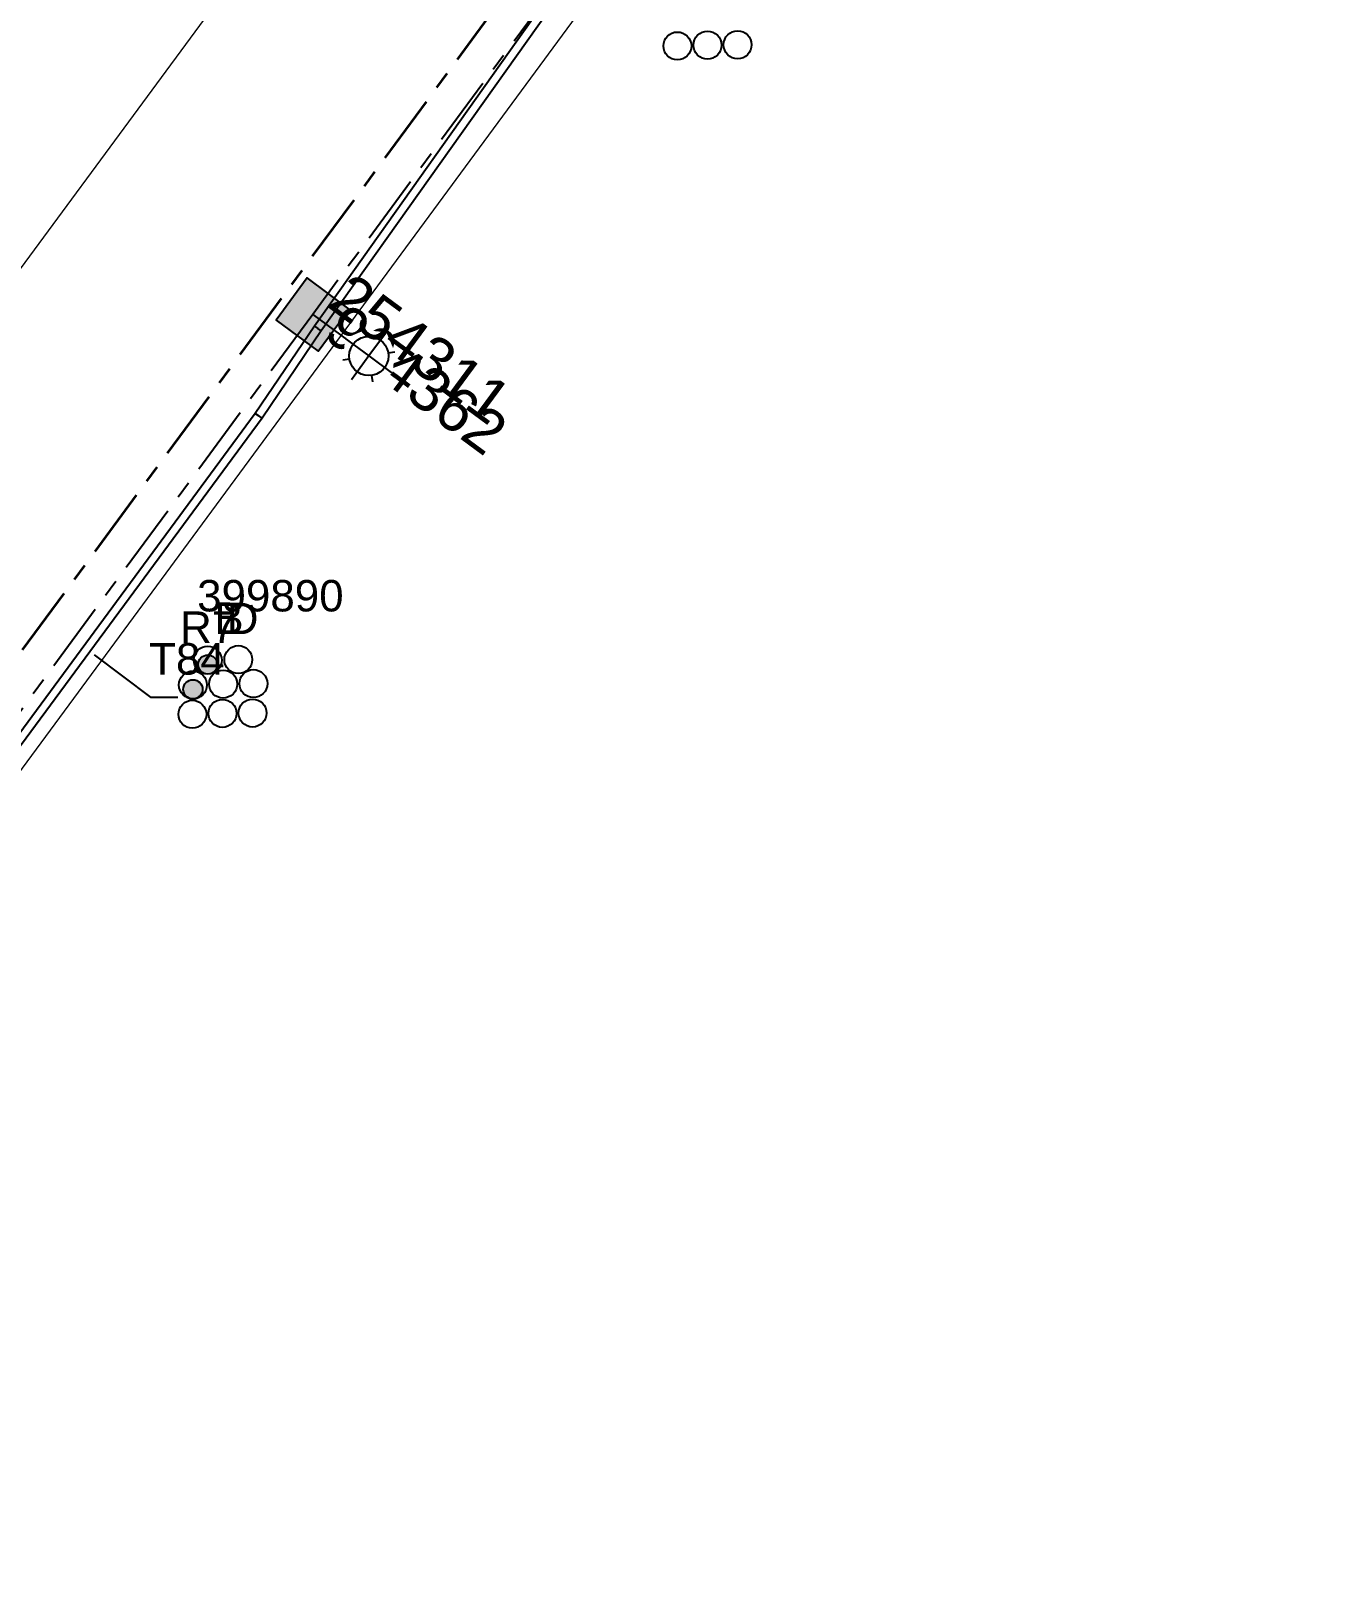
# Model space of a CAD drawing. Header units: metres. Extents: x 244561 to 254068, y 6159332 to 6162744.
# Drawn here: x 251687.1 to 251760.8, y 6161987.7 to 6162075.8 of the extents above; entities that cross this region are included whole.
import ezdxf
from ezdxf.enums import TextEntityAlignment as Align

# ---------------------------------------------------------------- set-up
doc = ezdxf.new("R2010")
doc.units = ezdxf.units.M
doc.linetypes.add('Cable Exist UG', pattern=[7, 4, -1, 1, -1])
doc.layers.get('0').update_dxf_attribs({"color": 6})
for name, color, linetype, lineweight in [('_User_LV_Exist', 5, 'Continuous', 35), ('Cadastre Developer_SP_NEW', 92, 'Continuous', 15), ('Cadastre Land Parcels_SP_EXT', 118, 'Continuous', 15), ('Mains_LV_EXT', 163, 'Continuous', 25), ('Mains_LV_SL_EXT', 135, 'Continuous', 25)]:
    doc.layers.add(name, color=color, linetype=linetype, lineweight=lineweight)
for name, color, linetype in [('Duct_SP_EXT', 30, 'Continuous'), ('Equip_SP_SL_EXT', 7, 'Continuous'), ('SupportsUG_SP_LV_SL_EXT', 7, 'Continuous')]:
    doc.layers.add(name, color=color, linetype=linetype)
doc.styles.add('COLUMN_LABEL', font='arial.ttf', dxfattribs={"height": 2})
doc.styles.add('iecARIAL', font='arial.ttf', dxfattribs={"height": 2})
doc.styles.add('POLE_LABEL', font='arial.ttf', dxfattribs={"height": 2})
doc.styles.add('SL_LABEL', font='arial.ttf', dxfattribs={"height": 2})
doc.styles.get("Standard").update_dxf_attribs({"font": 'arial.ttf'})

# ---------------------------------------------------------------- blocks, each defined once
blk = doc.blocks.new('COLUMN_EXT')
blk.add_hatch(color=256).paths.add_polyline_path([(1.5, -1.5), (1.5, 1.5), (-1.5, 1.5), (-1.5, -1.5)])
blk.add_lwpolyline([(1.5, 1.5), (-1.5, 1.5), (-1.5, -1.5), (1.5, -1.5)], close=True)
at = {"flags": 9}
for tag, p in [('SUBURB', (-1.813, 1.8)), ('NOTES', (-1.813, 2)), ('STREETNAME', (-1.813, 1.6)), ('LOCATION', (-1.813, 1.4)), ('LEGEND', (-1.813, 1.2)), ('USAGE', (-1.813, 1)), ('STATE', (-1.813, 0.8)), ('COLUMN_TYPE', (-1.813, 0.4)), ('OWNED_BY', (-1.813, 0.6))]:
    blk.add_attdef(tag, text='', height=0.2, rotation=180, dxfattribs=at).set_placement(p, align=Align.MIDDLE_LEFT)
at = {"flags": 1}
blk.add_attdef('Z', (-1.813, 2.351), '', height=0.2, rotation=180, dxfattribs=at)
at = {"flags": 9}
for tag, style, p in [('STRUCTURE_PLANT_NUMBER', 'POLE_LABEL', (-1.813, -0.031)), ('STREET_CODE', 'COLUMN_LABEL', (-1.813, 0.2))]:
    blk.add_attdef(tag, text='', height=0.2, rotation=180, dxfattribs=dict(at, style=style)).set_placement(p, align=Align.MIDDLE_LEFT)
at = {"style": 'COLUMN_LABEL', "width": 0.9, "flags": 8}
blk.add_attdef('ASSET_NUM', text='', height=2, rotation=270, dxfattribs=at).set_placement((2, -4), align=Align.MIDDLE_LEFT)
blk = doc.blocks.new('DUCT_EXT')
blk.add_circle((0, 0.8), 0.8)
at = {"flags": 1}
blk.add_attdef('Z', (0, 0), '', height=0.2, dxfattribs=at)
at = {"flags": 9}
for tag, p in [('DUCT_CODE', (0, 0)), ('XSECT_TYPE', (0, -0.2)), ('STATE', (0, -0.6)), ('FB_REFERENCE', (0, -0.4)), ('NOTES', (0, -0.8))]:
    blk.add_attdef(tag, text='', height=0.2, dxfattribs=at).set_placement(p, align=Align.MIDDLE_LEFT)
blk = doc.blocks.new('SL_LANTERN_EXT')
at = {"flags": 9}
for tag, p in [('LRATECODE', (-7.4, 0)), ('LOUTREACHVOCAB', (-7.2, 0)), ('LOUTREACH', (-7, 0)), ('LANTNUMBER', (-6.6, 0)), ('LNEW', (-6.4, 0)), ('LMASTVOCAB', (-6.2, 0)), ('LMAST', (-6, 0)), ('LLAMPVOCAB', (-5.8, 0)), ('LLAMP', (-5.6, 0)), ('LEXIST', (-5.4, 0)), ('LCHARGE3PERCENT', (-5.2, 0)), ('LCHARGE3', (-5, 0)), ('LCHARGE2PERCENT', (-4.8, 0)), ('LCHARGE2', (-4.6, 0)), ('LCHARGE1PERCENT', (-4.4, 0)), ('LCHARGE1', (-4.2, 0)), ('LCATEGORY', (-4, 0)), ('LBRACKETVOCAB', (-3.8, 0)), ('LBRACKET', (-3.6, 0)), ('LKINGHEIGHT', (-3.4, 0)), ('CREPLACE', (-3.2, 0)), ('CREMOVE', (-3, 0)), ('CNUMBER', (-2.8, 0)), ('CNEW', (-2.6, 0)), ('CEXIST', (-2.4, 0)), ('USAGE', (-2.2, 0)), ('STATE', (-2, 0)), ('OWNED_BY', (-1.8, 0)), ('ORIENTATION', (-1.6, 0)), ('OPERATING_VOLTAGE', (-1.4, 0)), ('NO_PHASES', (-1.2, 0)), ('LANTERN_TYPE', (-1, 0)), ('LANTERN_PURPOSE', (-0.8, 0)), ('CONTROL_TYPE', (-0.6, 0)), ('CONSTRUCTED_VOLTAGE', (-0.4, 0))]:
    blk.add_attdef(tag, text='', height=0.001, rotation=270, dxfattribs=at).set_placement(p, align=Align.MIDDLE_LEFT)
at = {"style": 'SL_LABEL', "flags": 9}
blk.add_attdef('STREET_CODE', text='', height=0.001, rotation=270, dxfattribs=at).set_placement((0.001, 0), align=Align.MIDDLE_LEFT)
at = {"flags": 1}
blk.add_attdef('Z', (0, 0), '', height=0.001, rotation=270, dxfattribs=at)
at = {"width": 0.9}
blk.add_attdef('LNUMBER', text='', height=1, dxfattribs=at).set_placement((7, -1), align=Align.MIDDLE_LEFT)
at = {"flags": 9}
for tag, p in [('LREMOVE', (0, -7.6)), ('LREPLACE', (0, -7.8)), ('LTYPE', (0, -8)), ('LTYPEVOCAB', (0, -8.2)), ('LEGEND', (0, -8.4)), ('SUBURB', (0, -8.6)), ('STREETNAME', (0, -8.8)), ('LOCATION', (0, -9)), ('NOTES', (0, -9.2)), ('MAINTAINED_BY', (0, -9.863))]:
    blk.add_attdef(tag, text='', height=0.001, dxfattribs=at).set_placement(p, align=Align.MIDDLE_LEFT)
blk.add_attdef('OPERATED_BY', (0, -9.607), '', height=0.001, dxfattribs=at)
blk.add_wipeout([(5.688, 0), (5.061, -1.061), (4, -1.688), (2.939, -1.061), (2.313, 0), (2.939, 1.061), (4, 1.687), (5.061, 1.061)])
for p, q in [((2.939, 1.061), (3.205, 0.795)), ((4, 1.687), (4, 0)), ((5.061, 1.061), (4.795, 0.795)), ((0, 0), (4, 0)), ((2.939, -1.061), (3.205, -0.795)), ((4, 0), (5.688, 0)), ((4, 0), (4, -1.688)), ((5.061, -1.061), (4.795, -0.795))]:
    blk.add_line(p, q)
blk.add_circle((4, 0), 1.125)
blk = doc.blocks.new('CABLE_LARGE_EXT')
h = blk.add_hatch(color=256)
edge = h.paths.add_edge_path()
edge.add_arc((0, 0.55), 0.55, 0, 360)
blk.add_circle((0, 0.55), 0.55)
at = {"flags": 1}
blk.add_attdef('Z', (0, 0), '', height=0.2, dxfattribs=at)
at = {"flags": 9}
for tag, p in [('COND_CODE', (0, 0)), ('XSECT_SIZE', (0, -0.6)), ('STATE', (0, -0.4)), ('FB_REFERENCE', (0, -0.2)), ('NOTES', (0, -0.8))]:
    blk.add_attdef(tag, text='', height=0.2, dxfattribs=at).set_placement(p, align=Align.MIDDLE_LEFT)

msp = doc.modelspace()

# ---------------------------------------------------------------- linework, layer by layer
at = {"layer": 'Cadastre Developer_SP_NEW', "linetype": 'Continuous'}
msp.add_lwpolyline([(251682.1324, 6162056.272), (251697.8243, 6162077.57), (251697.8243, 6162077.57), (251667.8766, 6162090.6145)], dxfattribs=at)
at = {"layer": 'Cadastre Land Parcels_SP_EXT', "linetype": 'Continuous'}
msp.add_lwpolyline([(251770.5469, 6161962.1909), (251807.1937, 6162110.6329), (251749.5374, 6162118.9329), (251746.094, 6162114.3611), (251649.5335, 6161983.2975), (251679.8184, 6161961.4405), (251747.8861, 6161953.3256), (251770.5469, 6161962.1909)], close=True, dxfattribs=at)
msp.add_lwpolyline([(251682.1324, 6162056.272), (251697.8243, 6162077.57), (251697.8243, 6162077.57), (251667.8766, 6162090.6145)], dxfattribs=at)
at = {"layer": 'Duct_SP_EXT'}
for p, q in [((251699.9338, 6162053.8835), (251675.889, 6162021.2885)), ((251700.3258, 6162053.6063), (251676.2753, 6162021.0036)), ((251699.9338, 6162053.8835), (251700.1298, 6162053.7449)), ((251700.3258, 6162053.6063), (251700.1298, 6162053.7449))]:
    msp.add_line(p, q, dxfattribs=at)
msp.add_lwpolyline([(251695.4958, 6162037.5982), (251693.9778, 6162037.5982), (251690.7164, 6162040.041)], dxfattribs=at)

# ---------------------------------------------------------------- block references
for name, p in [('DUCT_EXT', (251724.1167, 6162074.1288)), ('DUCT_EXT', (251725.8403, 6162074.177)), ('DUCT_EXT', (251727.5631, 6162074.1964)), ('DUCT_EXT', (251697.2142, 6162038.944)), ('DUCT_EXT', (251698.9639, 6162038.9774)), ('CABLE_LARGE_EXT', (251697.2143, 6162038.944)), ('DUCT_EXT', (251696.3642, 6162037.5213)), ('CABLE_LARGE_EXT', (251696.3641, 6162037.5213)), ('DUCT_EXT', (251698.0947, 6162037.5706)), ('DUCT_EXT', (251699.8311, 6162037.6028)), ('DUCT_EXT', (251696.3324, 6162035.8462)), ('DUCT_EXT', (251698.056, 6162035.8944)), ('DUCT_EXT', (251699.7788, 6162035.9138))]:
    msp.add_blockref(name, p, dxfattribs=at)
at = {"layer": 'SupportsUG_SP_LV_SL_EXT'}
ref = msp.add_blockref('COLUMN_EXT', (251703.2236, 6162059.5441), dxfattribs=dict(at, rotation=323.5811915992232))
ref.add_attrib('ASSET_NUM', '904362', dxfattribs={"layer": '0', "height": 2.5, "rotation": 323.581192, "style": 'COLUMN_LABEL'}).set_placement((251705.2236, 6162060.2941), align=Align.TOP_LEFT)

# ---------------------------------------------------------------- texts
at = {"layer": 'Duct_SP_EXT'}
for s, p in [('399890', (251696.6053, 6162042.5359)), ('B', (251697.5905, 6162041.2496)), ('D', (251698.302, 6162041.2359)), ('R7', (251695.6312, 6162040.7362)), ('T84', (251693.8554, 6162038.9187))]:
    msp.add_text(s, height=1.8, dxfattribs=at).set_placement(p)

# ---------------------------------------------------------------- next in the draw order: block references
at = {"layer": 'Equip_SP_SL_EXT'}
ref = msp.add_blockref('SL_LANTERN_EXT', (251703.2236, 6162059.5441), dxfattribs=dict(at, rotation=323.5811915992232))
ref.add_attrib('ASSET_NUM', '254311', dxfattribs={"layer": '0', "height": 2.5, "rotation": 323.581192, "style": 'iecARIAL'}).set_placement((251704.7236, 6162061.0441), align=Align.MIDDLE_LEFT)

# ---------------------------------------------------------------- next in the draw order: linework, layer by layer
at = {"layer": '_User_LV_Exist', "linetype": 'Cable Exist UG'}
msp.add_lwpolyline([(251710.118, 6162121.5613), (251710.959, 6162120.3959), (251714.3484, 6162119.9402), (251714.9069, 6162120.8725), (251714.9069, 6162120.8725), (251741.8344, 6162116.9944), (251742.9414, 6162116.821), (251742.9414, 6162116.821), (251646.3132, 6161985.6701), (251647.0755, 6161983.2322), (251647.0755, 6161983.2322), (251642.8699, 6161977.0089), (251638.8802, 6161970.4062), (251637.1805, 6161964.4604), (251636.5443, 6161959.2988), (251636.9709, 6161953.2675), (251639.3535, 6161945.6273), (251642.3266, 6161940.6738), (251646.7112, 6161935.4111)], dxfattribs=at)
at = {"layer": 'Cadastre Developer_SP_NEW', "linetype": 'Continuous'}
msp.add_lwpolyline([(251770.5469, 6161962.1909), (251807.1937, 6162110.6329), (251749.5374, 6162118.9329), (251746.094, 6162114.3611), (251649.5335, 6161983.2975), (251679.8184, 6161961.4405), (251747.8861, 6161953.3256), (251770.5469, 6161962.1909)], close=True, dxfattribs=at)
at = {"layer": 'Duct_SP_EXT'}
for p, q in [((251729.2038, 6162095.3078), (251703.3241, 6162058.8862)), ((251729.595, 6162095.0297), (251703.7154, 6162058.6081)), ((251703.3211, 6162058.8818), (251699.9338, 6162053.8835)), ((251703.3211, 6162058.8818), (251703.5198, 6162058.7472)), ((251703.3241, 6162058.8862), (251703.5198, 6162058.7472)), ((251703.7185, 6162058.6125), (251700.3258, 6162053.6063)), ((251703.7154, 6162058.6081), (251703.5198, 6162058.7472)), ((251703.7185, 6162058.6125), (251703.5198, 6162058.7472))]:
    msp.add_line(p, q, dxfattribs=at)
at = {"layer": 'Mains_LV_EXT', "linetype": 'Cable Exist UG'}
msp.add_lwpolyline([(251710.118, 6162121.5613), (251710.959, 6162120.3959), (251714.3484, 6162119.9402), (251714.9069, 6162120.8725), (251714.9069, 6162120.8725), (251741.8344, 6162116.9944), (251742.9414, 6162116.821), (251742.9414, 6162116.821), (251646.3132, 6161985.6701), (251647.0755, 6161983.2322), (251647.0755, 6161983.2322), (251642.8699, 6161977.0089), (251638.8802, 6161970.4062), (251637.1805, 6161964.4604), (251636.5443, 6161959.2988), (251636.9709, 6161953.2675), (251639.3535, 6161945.6273), (251642.3266, 6161940.6738), (251646.7112, 6161935.4111)], dxfattribs=at)
at = {"layer": 'Mains_LV_SL_EXT', "linetype": 'Cable Exist UG'}
for points in [[(251729.585, 6162095.3251), (251703.2236, 6162059.5441)], [(251703.2236, 6162059.5441), (251675.4015, 6162021.7805)]]:
    msp.add_lwpolyline(points, dxfattribs=at)

doc.saveas('drawing.dxf')
